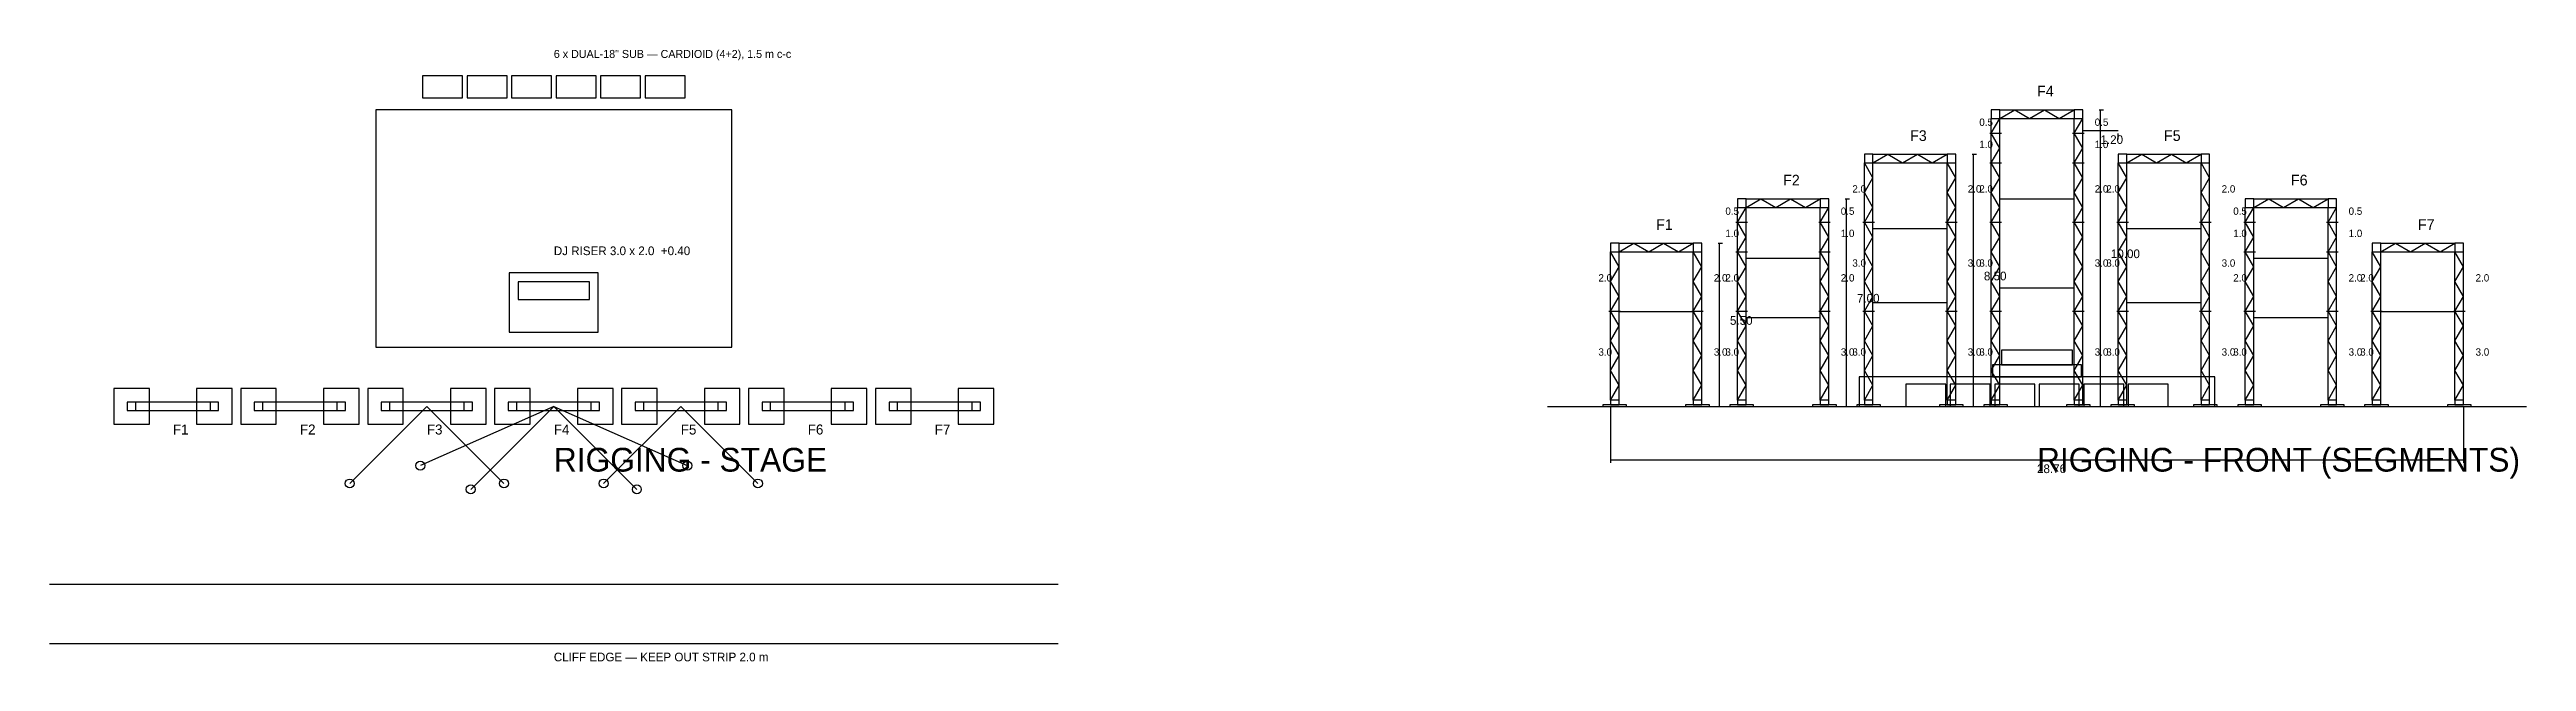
# Model space of a CAD drawing. Header units: metres. Extents: x -17 to 176, y -69 to 37.
# Drawn here: x -17 to 66.5, y -68.6 to -48 of the extents above; entities that cross this region are included whole.
import ezdxf

# ---------------------------------------------------------------- set-up
doc = ezdxf.new("R2010")
doc.units = ezdxf.units.M
for name, color, linetype in [('DIM', 1, 'Continuous'), ('PA', 250, 'Continuous'), ('PIPE', 9, 'Continuous'), ('SITE', 4, 'Continuous'), ('STAGE', 250, 'Continuous'), ('TRUSS', 8, 'Continuous'), ('TXT', 7, 'Continuous'), ('VIEWLABEL', 7, 'Continuous')]:
    doc.layers.add(name, color=color, linetype=linetype)

msp = doc.modelspace()

# ---------------------------------------------------------------- linework, layer by layer
at = {"layer": 'DIM'}
for p, q in [((52.09, -50), (52.24, -50)), ((52.14, -60), (52.14, -50)), ((51.54, -50.7), (52.74, -50.7)), ((51.54, -51), (51.54, -50.8)), ((52.74, -51), (52.74, -50.8)), ((47.81, -51.5), (47.96, -51.5)), ((47.86, -60), (47.86, -51.5)), ((43.53, -53), (43.68, -53)), ((43.58, -60), (43.58, -53)), ((39.25, -54.5), (39.4, -54.5)), ((39.3, -60), (39.3, -54.5)), ((-4.28, -60), (-6.88, -62.6)), ((0, -60), (-4.5, -62)), ((-4.28, -60), (-1.68, -62.6)), ((0, -60), (-2.8, -62.8)), ((0, -60), (2.8, -62.8)), ((0, -60), (4.5, -62)), ((4.28, -60), (1.68, -62.6)), ((4.28, -60), (6.88, -62.6)), ((35.62, -60), (35.62, -61.9)), ((39.25, -60), (39.4, -60)), ((43.53, -60), (43.68, -60)), ((47.81, -60), (47.96, -60)), ((52.09, -60), (52.24, -60)), ((64.38, -60), (64.38, -61.9)), ((35.62, -61.8), (64.38, -61.8))]:
    msp.add_line(p, q, dxfattribs=at)
for points in [[(-14.835, -60.6), (-13.635, -60.6), (-13.635, -59.4), (-14.835, -59.4)], [(-12.045, -60.6), (-10.845, -60.6), (-10.845, -59.4), (-12.045, -59.4)], [(-10.555, -60.6), (-9.355, -60.6), (-9.355, -59.4), (-10.555, -59.4)], [(-7.765, -60.6), (-6.565, -60.6), (-6.565, -59.4), (-7.765, -59.4)], [(-6.275, -60.6), (-5.075, -60.6), (-5.075, -59.4), (-6.275, -59.4)], [(-3.485, -60.6), (-2.285, -60.6), (-2.285, -59.4), (-3.485, -59.4)], [(-1.995, -60.6), (-0.795, -60.6), (-0.795, -59.4), (-1.995, -59.4)], [(0.795, -60.6), (1.995, -60.6), (1.995, -59.4), (0.795, -59.4)], [(2.285, -60.6), (3.485, -60.6), (3.485, -59.4), (2.285, -59.4)], [(5.075, -60.6), (6.275, -60.6), (6.275, -59.4), (5.075, -59.4)], [(6.565, -60.6), (7.765, -60.6), (7.765, -59.4), (6.565, -59.4)], [(9.355, -60.6), (10.555, -60.6), (10.555, -59.4), (9.355, -59.4)], [(10.845, -60.6), (12.045, -60.6), (12.045, -59.4), (10.845, -59.4)], [(13.635, -60.6), (14.835, -60.6), (14.835, -59.4), (13.635, -59.4)]]:
    msp.add_lwpolyline(points, close=True, dxfattribs=at)
for centre in [(-6.88, -62.6), (-4.5, -62), (-1.68, -62.6), (1.68, -62.6), (4.5, -62), (6.88, -62.6), (-2.8, -62.8), (2.8, -62.8)]:
    msp.add_circle(centre, 0.15, dxfattribs=at)
at = {"layer": 'PA'}
for points in [[(-4.425, -49.6), (-3.075, -49.6), (-3.075, -48.85), (-4.425, -48.85)], [(-2.925, -49.6), (-1.575, -49.6), (-1.575, -48.85), (-2.925, -48.85)], [(-1.425, -49.6), (-0.075, -49.6), (-0.075, -48.85), (-1.425, -48.85)], [(0.075, -49.6), (1.425, -49.6), (1.425, -48.85), (0.075, -48.85)], [(1.575, -49.6), (2.925, -49.6), (2.925, -48.85), (1.575, -48.85)], [(3.075, -49.6), (4.425, -49.6), (4.425, -48.85), (3.075, -48.85)], [(45.575, -60), (46.925, -60), (46.925, -59.25), (45.575, -59.25)], [(47.075, -60), (48.425, -60), (48.425, -59.25), (47.075, -59.25)], [(48.575, -60), (49.925, -60), (49.925, -59.25), (48.575, -59.25)], [(50.075, -60), (51.425, -60), (51.425, -59.25), (50.075, -59.25)], [(51.575, -60), (52.925, -60), (52.925, -59.25), (51.575, -59.25)], [(53.075, -60), (54.425, -60), (54.425, -59.25), (53.075, -59.25)]]:
    msp.add_lwpolyline(points, close=True, dxfattribs=at)
at = {"layer": 'PIPE'}
for p, q in [((48.75, -53), (51.25, -53)), ((44.47, -54), (46.97, -54)), ((53.03, -54), (55.53, -54)), ((40.19, -55), (42.69, -55)), ((57.31, -55), (59.81, -55)), ((44.47, -56.5), (46.97, -56.5)), ((48.75, -56), (51.25, -56)), ((53.03, -56.5), (55.53, -56.5)), ((35.91, -56.8), (38.41, -56.8)), ((40.19, -57), (42.69, -57)), ((57.31, -57), (59.81, -57)), ((61.59, -56.8), (64.09, -56.8))]:
    msp.add_line(p, q, dxfattribs=at)
at = {"layer": 'SITE'}
for p, q in [((33.5, -60), (66.5, -60)), ((-17, -66), (17, -66)), ((-17, -68), (17, -68))]:
    msp.add_line(p, q, dxfattribs=at)
at = {"layer": 'STAGE'}
for points in [[(-6, -58), (6, -58), (6, -50), (-6, -50)], [(-1.5, -57.5), (1.5, -57.5), (1.5, -55.5), (-1.5, -55.5)], [(-1.2, -56.4), (1.2, -56.4), (1.2, -55.8), (-1.2, -55.8)], [(48.8, -58.6), (51.2, -58.6), (51.2, -58.1), (48.8, -58.1)], [(44, -60), (56, -60), (56, -59), (44, -59)], [(48.5, -59), (51.5, -59), (51.5, -58.6), (48.5, -58.6)]]:
    msp.add_lwpolyline(points, close=True, dxfattribs=at)
at = {"layer": 'TRUSS'}
for p, q in [((48.75, -50), (51.25, -50)), ((48.75, -50.29), (49.25, -50)), ((49.25, -50), (49.75, -50.29)), ((49.75, -50.29), (50.25, -50)), ((50.25, -50), (50.75, -50.29)), ((50.75, -50.29), (51.25, -50)), ((48.41, -50.79), (48.8, -50.79)), ((48.46, -59.79), (48.46, -50.29)), ((48.46, -50.79), (48.75, -50.29)), ((48.75, -51.29), (48.46, -50.79)), ((48.75, -59.79), (48.75, -50.29)), ((48.75, -50.29), (51.25, -50.29)), ((51.2, -50.79), (51.59, -50.79)), ((51.25, -59.79), (51.25, -50.29)), ((51.25, -50.79), (51.54, -50.29)), ((51.54, -51.29), (51.25, -50.79)), ((51.54, -59.79), (51.54, -50.29)), ((44.47, -51.5), (46.97, -51.5)), ((44.47, -51.79), (44.97, -51.5)), ((44.97, -51.5), (45.47, -51.79)), ((45.47, -51.79), (45.97, -51.5)), ((45.97, -51.5), (46.47, -51.79)), ((46.47, -51.79), (46.97, -51.5)), ((48.46, -51.79), (48.75, -51.29)), ((51.25, -51.79), (51.54, -51.29)), ((53.03, -51.5), (55.53, -51.5)), ((53.03, -51.79), (53.53, -51.5)), ((53.53, -51.5), (54.03, -51.79)), ((54.03, -51.79), (54.53, -51.5)), ((54.53, -51.5), (55.03, -51.79)), ((55.03, -51.79), (55.53, -51.5)), ((44.18, -59.79), (44.18, -51.79)), ((44.47, -52.29), (44.18, -51.79)), ((44.18, -52.79), (44.47, -52.29)), ((44.47, -59.79), (44.47, -51.79)), ((44.47, -51.79), (46.97, -51.79)), ((46.97, -59.79), (46.97, -51.79)), ((47.26, -52.29), (46.97, -51.79)), ((46.97, -52.79), (47.26, -52.29)), ((47.26, -59.79), (47.26, -51.79)), ((48.41, -51.79), (48.8, -51.79)), ((48.75, -52.29), (48.46, -51.79)), ((48.46, -52.79), (48.75, -52.29)), ((51.2, -51.79), (51.59, -51.79)), ((51.54, -52.29), (51.25, -51.79)), ((51.25, -52.79), (51.54, -52.29)), ((52.74, -59.79), (52.74, -51.79)), ((53.03, -52.29), (52.74, -51.79)), ((52.74, -52.79), (53.03, -52.29)), ((53.03, -59.79), (53.03, -51.79)), ((53.03, -51.79), (55.53, -51.79)), ((55.53, -59.79), (55.53, -51.79)), ((55.82, -52.29), (55.53, -51.79)), ((55.53, -52.79), (55.82, -52.29)), ((55.82, -59.79), (55.82, -51.79)), ((39.9, -59.79), (39.9, -53.29)), ((39.9, -53.79), (40.19, -53.29)), ((40.19, -53), (42.69, -53)), ((40.19, -53.29), (40.69, -53)), ((40.19, -59.79), (40.19, -53.29)), ((40.19, -53.29), (42.69, -53.29)), ((40.69, -53), (41.19, -53.29)), ((41.19, -53.29), (41.69, -53)), ((41.69, -53), (42.19, -53.29)), ((42.19, -53.29), (42.69, -53)), ((42.69, -59.79), (42.69, -53.29)), ((42.69, -53.79), (42.98, -53.29)), ((42.98, -59.79), (42.98, -53.29)), ((44.47, -53.29), (44.18, -52.79)), ((44.18, -53.79), (44.47, -53.29)), ((47.26, -53.29), (46.97, -52.79)), ((46.97, -53.79), (47.26, -53.29)), ((48.75, -53.29), (48.46, -52.79)), ((48.46, -53.79), (48.75, -53.29)), ((51.54, -53.29), (51.25, -52.79)), ((51.25, -53.79), (51.54, -53.29)), ((53.03, -53.29), (52.74, -52.79)), ((52.74, -53.79), (53.03, -53.29)), ((55.82, -53.29), (55.53, -52.79)), ((55.53, -53.79), (55.82, -53.29)), ((57.02, -59.79), (57.02, -53.29)), ((57.02, -53.79), (57.31, -53.29)), ((57.31, -53), (59.81, -53)), ((57.31, -53.29), (57.81, -53)), ((57.31, -59.79), (57.31, -53.29)), ((57.31, -53.29), (59.81, -53.29)), ((57.81, -53), (58.31, -53.29)), ((58.31, -53.29), (58.81, -53)), ((58.81, -53), (59.31, -53.29)), ((59.31, -53.29), (59.81, -53)), ((59.81, -59.79), (59.81, -53.29)), ((59.81, -53.79), (60.1, -53.29)), ((60.1, -59.79), (60.1, -53.29)), ((39.85, -53.79), (40.24, -53.79)), ((40.19, -54.29), (39.9, -53.79)), ((42.64, -53.79), (43.03, -53.79)), ((42.98, -54.29), (42.69, -53.79)), ((44.13, -53.79), (44.52, -53.79)), ((44.47, -54.29), (44.18, -53.79)), ((46.92, -53.79), (47.31, -53.79)), ((47.26, -54.29), (46.97, -53.79)), ((48.41, -53.79), (48.8, -53.79)), ((48.75, -54.29), (48.46, -53.79)), ((51.2, -53.79), (51.59, -53.79)), ((51.54, -54.29), (51.25, -53.79)), ((52.69, -53.79), (53.08, -53.79)), ((53.03, -54.29), (52.74, -53.79)), ((55.48, -53.79), (55.87, -53.79)), ((55.82, -54.29), (55.53, -53.79)), ((56.97, -53.79), (57.36, -53.79)), ((57.31, -54.29), (57.02, -53.79)), ((59.76, -53.79), (60.15, -53.79)), ((60.1, -54.29), (59.81, -53.79)), ((35.62, -59.79), (35.62, -54.79)), ((35.91, -55.29), (35.62, -54.79)), ((35.91, -54.5), (38.41, -54.5)), ((35.91, -54.79), (36.41, -54.5)), ((35.91, -59.79), (35.91, -54.79)), ((35.91, -54.79), (38.41, -54.79)), ((36.41, -54.5), (36.91, -54.79)), ((36.91, -54.79), (37.41, -54.5)), ((37.41, -54.5), (37.91, -54.79)), ((37.91, -54.79), (38.41, -54.5)), ((38.41, -59.79), (38.41, -54.79)), ((38.7, -55.29), (38.41, -54.79)), ((38.7, -59.79), (38.7, -54.79)), ((39.85, -54.79), (40.24, -54.79)), ((39.9, -54.79), (40.19, -54.29)), ((40.19, -55.29), (39.9, -54.79)), ((42.64, -54.79), (43.03, -54.79)), ((42.69, -54.79), (42.98, -54.29)), ((42.98, -55.29), (42.69, -54.79)), ((44.18, -54.79), (44.47, -54.29)), ((44.47, -55.29), (44.18, -54.79)), ((46.97, -54.79), (47.26, -54.29)), ((47.26, -55.29), (46.97, -54.79)), ((48.46, -54.79), (48.75, -54.29)), ((48.75, -55.29), (48.46, -54.79)), ((51.25, -54.79), (51.54, -54.29)), ((51.54, -55.29), (51.25, -54.79)), ((52.74, -54.79), (53.03, -54.29)), ((53.03, -55.29), (52.74, -54.79)), ((55.53, -54.79), (55.82, -54.29)), ((55.82, -55.29), (55.53, -54.79)), ((56.97, -54.79), (57.36, -54.79)), ((57.02, -54.79), (57.31, -54.29)), ((57.31, -55.29), (57.02, -54.79)), ((59.76, -54.79), (60.15, -54.79)), ((59.81, -54.79), (60.1, -54.29)), ((60.1, -55.29), (59.81, -54.79)), ((61.3, -59.79), (61.3, -54.79)), ((61.59, -55.29), (61.3, -54.79)), ((61.59, -54.5), (64.09, -54.5)), ((61.59, -54.79), (62.09, -54.5)), ((61.59, -59.79), (61.59, -54.79)), ((61.59, -54.79), (64.09, -54.79)), ((62.09, -54.5), (62.59, -54.79)), ((62.59, -54.79), (63.09, -54.5)), ((63.09, -54.5), (63.59, -54.79)), ((63.59, -54.79), (64.09, -54.5)), ((64.09, -59.79), (64.09, -54.79)), ((64.38, -55.29), (64.09, -54.79)), ((64.38, -59.79), (64.38, -54.79)), ((35.62, -55.79), (35.91, -55.29)), ((35.91, -56.29), (35.62, -55.79)), ((38.41, -55.79), (38.7, -55.29)), ((38.7, -56.29), (38.41, -55.79)), ((39.9, -55.79), (40.19, -55.29)), ((40.19, -56.29), (39.9, -55.79)), ((42.69, -55.79), (42.98, -55.29)), ((42.98, -56.29), (42.69, -55.79)), ((44.18, -55.79), (44.47, -55.29)), ((44.47, -56.29), (44.18, -55.79)), ((46.97, -55.79), (47.26, -55.29)), ((47.26, -56.29), (46.97, -55.79)), ((48.46, -55.79), (48.75, -55.29)), ((48.75, -56.29), (48.46, -55.79)), ((51.25, -55.79), (51.54, -55.29)), ((51.54, -56.29), (51.25, -55.79)), ((52.74, -55.79), (53.03, -55.29)), ((53.03, -56.29), (52.74, -55.79)), ((55.53, -55.79), (55.82, -55.29)), ((55.82, -56.29), (55.53, -55.79)), ((57.02, -55.79), (57.31, -55.29)), ((57.31, -56.29), (57.02, -55.79)), ((59.81, -55.79), (60.1, -55.29)), ((60.1, -56.29), (59.81, -55.79)), ((61.3, -55.79), (61.59, -55.29)), ((61.59, -56.29), (61.3, -55.79)), ((64.09, -55.79), (64.38, -55.29)), ((64.38, -56.29), (64.09, -55.79)), ((35.62, -56.79), (35.91, -56.29)), ((38.41, -56.79), (38.7, -56.29)), ((39.9, -56.79), (40.19, -56.29)), ((42.69, -56.79), (42.98, -56.29)), ((44.18, -56.79), (44.47, -56.29)), ((46.97, -56.79), (47.26, -56.29)), ((48.46, -56.79), (48.75, -56.29)), ((51.25, -56.79), (51.54, -56.29)), ((52.74, -56.79), (53.03, -56.29)), ((55.53, -56.79), (55.82, -56.29)), ((57.02, -56.79), (57.31, -56.29)), ((59.81, -56.79), (60.1, -56.29)), ((61.3, -56.79), (61.59, -56.29)), ((64.09, -56.79), (64.38, -56.29)), ((35.57, -56.79), (35.96, -56.79)), ((35.91, -57.29), (35.62, -56.79)), ((35.62, -57.79), (35.91, -57.29)), ((38.36, -56.79), (38.75, -56.79)), ((38.7, -57.29), (38.41, -56.79)), ((38.41, -57.79), (38.7, -57.29)), ((39.85, -56.79), (40.24, -56.79)), ((40.19, -57.29), (39.9, -56.79)), ((39.9, -57.79), (40.19, -57.29)), ((42.64, -56.79), (43.03, -56.79)), ((42.98, -57.29), (42.69, -56.79)), ((42.69, -57.79), (42.98, -57.29)), ((44.13, -56.79), (44.52, -56.79)), ((44.47, -57.29), (44.18, -56.79)), ((44.18, -57.79), (44.47, -57.29)), ((46.92, -56.79), (47.31, -56.79)), ((47.26, -57.29), (46.97, -56.79)), ((46.97, -57.79), (47.26, -57.29)), ((48.41, -56.79), (48.8, -56.79)), ((48.75, -57.29), (48.46, -56.79)), ((48.46, -57.79), (48.75, -57.29)), ((51.2, -56.79), (51.59, -56.79)), ((51.54, -57.29), (51.25, -56.79)), ((51.25, -57.79), (51.54, -57.29)), ((52.69, -56.79), (53.08, -56.79)), ((53.03, -57.29), (52.74, -56.79)), ((52.74, -57.79), (53.03, -57.29)), ((55.48, -56.79), (55.87, -56.79)), ((55.82, -57.29), (55.53, -56.79)), ((55.53, -57.79), (55.82, -57.29)), ((56.97, -56.79), (57.36, -56.79)), ((57.31, -57.29), (57.02, -56.79)), ((57.02, -57.79), (57.31, -57.29)), ((59.76, -56.79), (60.15, -56.79)), ((60.1, -57.29), (59.81, -56.79)), ((59.81, -57.79), (60.1, -57.29)), ((61.25, -56.79), (61.64, -56.79)), ((61.59, -57.29), (61.3, -56.79)), ((61.3, -57.79), (61.59, -57.29)), ((64.04, -56.79), (64.43, -56.79)), ((64.38, -57.29), (64.09, -56.79)), ((64.09, -57.79), (64.38, -57.29)), ((35.91, -58.29), (35.62, -57.79)), ((35.62, -58.79), (35.91, -58.29)), ((38.7, -58.29), (38.41, -57.79)), ((38.41, -58.79), (38.7, -58.29)), ((40.19, -58.29), (39.9, -57.79)), ((39.9, -58.79), (40.19, -58.29)), ((42.98, -58.29), (42.69, -57.79)), ((42.69, -58.79), (42.98, -58.29)), ((44.47, -58.29), (44.18, -57.79)), ((44.18, -58.79), (44.47, -58.29)), ((47.26, -58.29), (46.97, -57.79)), ((46.97, -58.79), (47.26, -58.29)), ((48.75, -58.29), (48.46, -57.79)), ((48.46, -58.79), (48.75, -58.29)), ((51.54, -58.29), (51.25, -57.79)), ((51.25, -58.79), (51.54, -58.29)), ((53.03, -58.29), (52.74, -57.79)), ((52.74, -58.79), (53.03, -58.29)), ((55.82, -58.29), (55.53, -57.79)), ((55.53, -58.79), (55.82, -58.29)), ((57.31, -58.29), (57.02, -57.79)), ((57.02, -58.79), (57.31, -58.29)), ((60.1, -58.29), (59.81, -57.79)), ((59.81, -58.79), (60.1, -58.29)), ((61.59, -58.29), (61.3, -57.79)), ((61.3, -58.79), (61.59, -58.29)), ((64.38, -58.29), (64.09, -57.79)), ((64.09, -58.79), (64.38, -58.29)), ((35.91, -59.29), (35.62, -58.79)), ((38.7, -59.29), (38.41, -58.79)), ((40.19, -59.29), (39.9, -58.79)), ((42.98, -59.29), (42.69, -58.79)), ((44.47, -59.29), (44.18, -58.79)), ((47.26, -59.29), (46.97, -58.79)), ((48.75, -59.29), (48.46, -58.79)), ((51.54, -59.29), (51.25, -58.79)), ((53.03, -59.29), (52.74, -58.79)), ((55.82, -59.29), (55.53, -58.79)), ((57.31, -59.29), (57.02, -58.79)), ((60.1, -59.29), (59.81, -58.79)), ((61.59, -59.29), (61.3, -58.79)), ((64.38, -59.29), (64.09, -58.79)), ((35.62, -59.79), (35.91, -59.29)), ((38.41, -59.79), (38.7, -59.29)), ((39.9, -59.79), (40.19, -59.29)), ((42.69, -59.79), (42.98, -59.29)), ((44.18, -59.79), (44.47, -59.29)), ((46.97, -59.79), (47.26, -59.29)), ((48.46, -59.79), (48.75, -59.29)), ((51.25, -59.79), (51.54, -59.29)), ((52.74, -59.79), (53.03, -59.29)), ((55.53, -59.79), (55.82, -59.29)), ((57.02, -59.79), (57.31, -59.29)), ((59.81, -59.79), (60.1, -59.29)), ((61.3, -59.79), (61.59, -59.29)), ((64.09, -59.79), (64.38, -59.29))]:
    msp.add_line(p, q, dxfattribs=at)
for points in [[(48.46, -50.29), (48.75, -50.29), (48.75, -50), (48.46, -50)], [(51.25, -50.29), (51.54, -50.29), (51.54, -50), (51.25, -50)], [(44.18, -51.79), (44.47, -51.79), (44.47, -51.5), (44.18, -51.5)], [(46.97, -51.79), (47.26, -51.79), (47.26, -51.5), (46.97, -51.5)], [(52.74, -51.79), (53.03, -51.79), (53.03, -51.5), (52.74, -51.5)], [(55.53, -51.79), (55.82, -51.79), (55.82, -51.5), (55.53, -51.5)], [(39.9, -53.29), (40.19, -53.29), (40.19, -53), (39.9, -53)], [(42.69, -53.29), (42.98, -53.29), (42.98, -53), (42.69, -53)], [(57.02, -53.29), (57.31, -53.29), (57.31, -53), (57.02, -53)], [(59.81, -53.29), (60.1, -53.29), (60.1, -53), (59.81, -53)], [(35.62, -54.79), (35.91, -54.79), (35.91, -54.5), (35.62, -54.5)], [(38.41, -54.79), (38.7, -54.79), (38.7, -54.5), (38.41, -54.5)], [(61.3, -54.79), (61.59, -54.79), (61.59, -54.5), (61.3, -54.5)], [(64.09, -54.79), (64.38, -54.79), (64.38, -54.5), (64.09, -54.5)], [(-14.38, -60.145), (-11.3, -60.145), (-11.3, -59.855), (-14.38, -59.855)], [(-14.38, -60.145), (-14.09, -60.145), (-14.09, -59.855), (-14.38, -59.855)], [(-11.59, -60.145), (-11.3, -60.145), (-11.3, -59.855), (-11.59, -59.855)], [(-10.1, -60.145), (-7.02, -60.145), (-7.02, -59.855), (-10.1, -59.855)], [(-10.1, -60.145), (-9.81, -60.145), (-9.81, -59.855), (-10.1, -59.855)], [(-7.31, -60.145), (-7.02, -60.145), (-7.02, -59.855), (-7.31, -59.855)], [(-5.82, -60.145), (-2.74, -60.145), (-2.74, -59.855), (-5.82, -59.855)], [(-5.82, -60.145), (-5.53, -60.145), (-5.53, -59.855), (-5.82, -59.855)], [(-3.03, -60.145), (-2.74, -60.145), (-2.74, -59.855), (-3.03, -59.855)], [(-1.54, -60.145), (1.54, -60.145), (1.54, -59.855), (-1.54, -59.855)], [(-1.54, -60.145), (-1.25, -60.145), (-1.25, -59.855), (-1.54, -59.855)], [(1.25, -60.145), (1.54, -60.145), (1.54, -59.855), (1.25, -59.855)], [(2.74, -60.145), (5.82, -60.145), (5.82, -59.855), (2.74, -59.855)], [(2.74, -60.145), (3.03, -60.145), (3.03, -59.855), (2.74, -59.855)], [(5.53, -60.145), (5.82, -60.145), (5.82, -59.855), (5.53, -59.855)], [(7.02, -60.145), (10.1, -60.145), (10.1, -59.855), (7.02, -59.855)], [(7.02, -60.145), (7.31, -60.145), (7.31, -59.855), (7.02, -59.855)], [(9.81, -60.145), (10.1, -60.145), (10.1, -59.855), (9.81, -59.855)], [(11.3, -60.145), (14.38, -60.145), (14.38, -59.855), (11.3, -59.855)], [(11.3, -60.145), (11.59, -60.145), (11.59, -59.855), (11.3, -59.855)], [(14.09, -60.145), (14.38, -60.145), (14.38, -59.855), (14.09, -59.855)], [(35.365, -60), (36.165, -60), (36.165, -59.95), (35.365, -59.95)], [(35.62, -59.95), (35.91, -59.95), (35.91, -59.79), (35.62, -59.79)], [(38.155, -60), (38.955, -60), (38.955, -59.95), (38.155, -59.95)], [(38.41, -59.95), (38.7, -59.95), (38.7, -59.79), (38.41, -59.79)], [(39.645, -60), (40.445, -60), (40.445, -59.95), (39.645, -59.95)], [(39.9, -59.95), (40.19, -59.95), (40.19, -59.79), (39.9, -59.79)], [(42.435, -60), (43.235, -60), (43.235, -59.95), (42.435, -59.95)], [(42.69, -59.95), (42.98, -59.95), (42.98, -59.79), (42.69, -59.79)], [(43.925, -60), (44.725, -60), (44.725, -59.95), (43.925, -59.95)], [(44.18, -59.95), (44.47, -59.95), (44.47, -59.79), (44.18, -59.79)], [(46.715, -60), (47.515, -60), (47.515, -59.95), (46.715, -59.95)], [(46.97, -59.95), (47.26, -59.95), (47.26, -59.79), (46.97, -59.79)], [(48.205, -60), (49.005, -60), (49.005, -59.95), (48.205, -59.95)], [(48.46, -59.95), (48.75, -59.95), (48.75, -59.79), (48.46, -59.79)], [(50.995, -60), (51.795, -60), (51.795, -59.95), (50.995, -59.95)], [(51.25, -59.95), (51.54, -59.95), (51.54, -59.79), (51.25, -59.79)], [(52.485, -60), (53.285, -60), (53.285, -59.95), (52.485, -59.95)], [(52.74, -59.95), (53.03, -59.95), (53.03, -59.79), (52.74, -59.79)], [(55.275, -60), (56.075, -60), (56.075, -59.95), (55.275, -59.95)], [(55.53, -59.95), (55.82, -59.95), (55.82, -59.79), (55.53, -59.79)], [(56.765, -60), (57.565, -60), (57.565, -59.95), (56.765, -59.95)], [(57.02, -59.95), (57.31, -59.95), (57.31, -59.79), (57.02, -59.79)], [(59.555, -60), (60.355, -60), (60.355, -59.95), (59.555, -59.95)], [(59.81, -59.95), (60.1, -59.95), (60.1, -59.79), (59.81, -59.79)], [(61.045, -60), (61.845, -60), (61.845, -59.95), (61.045, -59.95)], [(61.3, -59.95), (61.59, -59.95), (61.59, -59.79), (61.3, -59.79)], [(63.835, -60), (64.635, -60), (64.635, -59.95), (63.835, -59.95)], [(64.09, -59.95), (64.38, -59.95), (64.38, -59.79), (64.09, -59.79)]]:
    msp.add_lwpolyline(points, close=True, dxfattribs=at)

# ---------------------------------------------------------------- texts
at = {"layer": 'DIM'}
for s, height, p in [('0.5', 0.2475, (48.055, -50.54)), ('0.5', 0.2475, (51.945, -50.54)), ('1.20', 0.2925, (52.14, -51.15)), ('1.0', 0.2475, (48.055, -51.29)), ('1.0', 0.2475, (51.945, -51.29)), ('2.0', 0.2475, (43.775, -52.79)), ('2.0', 0.2475, (47.665, -52.79)), ('2.0', 0.2475, (48.055, -52.79)), ('2.0', 0.2475, (51.945, -52.79)), ('2.0', 0.2475, (52.335, -52.79)), ('2.0', 0.2475, (56.225, -52.79)), ('0.5', 0.2475, (39.495, -53.54)), ('0.5', 0.2475, (43.385, -53.54)), ('0.5', 0.2475, (56.615, -53.54)), ('0.5', 0.2475, (60.505, -53.54)), ('1.0', 0.2475, (39.495, -54.29)), ('1.0', 0.2475, (43.385, -54.29)), ('1.0', 0.2475, (56.615, -54.29)), ('1.0', 0.2475, (60.505, -54.29)), ('3.0', 0.2475, (43.775, -55.29)), ('3.0', 0.2475, (47.665, -55.29)), ('3.0', 0.2475, (48.055, -55.29)), ('3.0', 0.2475, (51.945, -55.29)), ('3.0', 0.2475, (52.335, -55.29)), ('10.00', 0.2925, (52.49, -55)), ('3.0', 0.2475, (56.225, -55.29)), ('2.0', 0.2475, (35.215, -55.79)), ('2.0', 0.2475, (39.105, -55.79)), ('2.0', 0.2475, (39.495, -55.79)), ('2.0', 0.2475, (43.385, -55.79)), ('8.50', 0.2925, (48.21, -55.75)), ('2.0', 0.2475, (56.615, -55.79)), ('2.0', 0.2475, (60.505, -55.79)), ('2.0', 0.2475, (60.895, -55.79)), ('2.0', 0.2475, (64.785, -55.79)), ('7.00', 0.2925, (43.93, -56.5)), ('5.50', 0.2925, (39.65, -57.25)), ('3.0', 0.2475, (35.215, -58.29)), ('3.0', 0.2475, (39.105, -58.29)), ('3.0', 0.2475, (39.495, -58.29)), ('3.0', 0.2475, (43.385, -58.29)), ('3.0', 0.2475, (43.775, -58.29)), ('3.0', 0.2475, (47.665, -58.29)), ('3.0', 0.2475, (48.055, -58.29)), ('3.0', 0.2475, (51.945, -58.29)), ('3.0', 0.2475, (52.335, -58.29)), ('3.0', 0.2475, (56.225, -58.29)), ('3.0', 0.2475, (56.615, -58.29)), ('3.0', 0.2475, (60.505, -58.29)), ('3.0', 0.2475, (60.895, -58.29)), ('3.0', 0.2475, (64.785, -58.29)), ('28.76', 0.2925, (50, -62.25))]:
    msp.add_text(s, height=height, dxfattribs=at).set_placement(p)
at = {"layer": 'SITE'}
msp.add_text('CLIFF EDGE — KEEP OUT STRIP 2.0 m', height=0.2925, dxfattribs=at).set_placement((0, -68.6))
at = {"layer": 'TXT'}
for s, height, p in [('6 x DUAL-18" SUB — CARDIOID (4+2), 1.5 m c-c', 0.27, (0, -48.25)), ('F4', 0.36, (50, -49.55)), ('F3', 0.36, (45.72, -51.05)), ('F5', 0.36, (54.28, -51.05)), ('F2', 0.36, (41.44, -52.55)), ('F6', 0.36, (58.56, -52.55)), ('F1', 0.36, (37.16, -54.05)), ('F7', 0.36, (62.84, -54.05)), ('DJ RISER 3.0 x 2.0  +0.40', 0.2925, (0, -54.9)), ('F1', 0.3375, (-12.84, -60.95)), ('F2', 0.3375, (-8.56, -60.95)), ('F3', 0.3375, (-4.28, -60.95)), ('F4', 0.3375, (0, -60.95)), ('F5', 0.3375, (4.28, -60.95)), ('F6', 0.3375, (8.56, -60.95)), ('F7', 0.3375, (12.84, -60.95))]:
    msp.add_text(s, height=height, dxfattribs=at).set_placement(p)
at = {"layer": 'VIEWLABEL'}
for s, p in [('RIGGING - STAGE', (0, -62.2)), ('RIGGING - FRONT (SEGMENTS)', (50, -62.2))]:
    msp.add_text(s, height=0.8, dxfattribs=at).set_placement(p)

doc.saveas('drawing.dxf')
